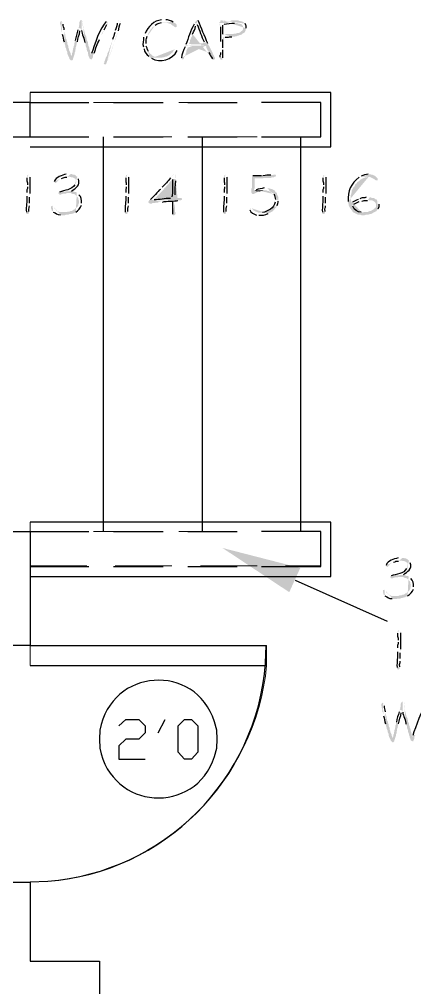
# Model space of a CAD drawing. Header units: inches. Extents: x -167 to 6071, y -6287 to -2731.
# Drawn here: x 668.8 to 708.9, y -5875.2 to -5777.2 of the extents above; entities that cross this region are included whole.
import ezdxf

# ---------------------------------------------------------------- set-up
doc = ezdxf.new("R2010")
doc.units = ezdxf.units.IN
doc.header["$LTSCALE"] = 96
doc.header["$MEASUREMENT"] = 0
doc.linetypes.add('Dash', pattern=[0.225, 0.15, -0.075])
doc.layers.add('Doors', color=5, linetype='Continuous', lineweight=9)
doc.layers.add('Stair', color=190, linetype='Continuous', lineweight=18)
doc.layers.add('PDF_Geometry', color=7, linetype='Continuous', true_color=0x4a4a4a)
doc.layers.add('PDF_Solid Fills', color=7, linetype='Continuous')

msp = doc.modelspace()

# ---------------------------------------------------------------- hatches: boundary and pattern name
at = {"layer": 'PDF_Solid Fills', "transparency": 33554559}
h = msp.add_hatch(color=256, dxfattribs=at)
h.paths.add_polyline_path([(675.157, -5777.215), (675.103, -5777.215), (674.997, -5777.322), (674.943, -5777.429), (674.943, -5777.695), (674.89, -5777.802), (674.89, -5777.909), (674.837, -5778.015), (675.103, -5778.122), (675.103, -5778.175), (675.157, -5778.282)], flags=0)
h.paths.add_polyline_path([(675.477, -5779.509), (675.53, -5779.615), (675.583, -5779.722), (675.583, -5779.882), (675.637, -5779.989), (675.69, -5780.149), (675.69, -5780.255), (675.743, -5780.415), (675.797, -5780.469), (675.797, -5780.629), (675.85, -5780.735), (675.85, -5780.842), (675.903, -5780.949), (675.957, -5781.109), (676.01, -5781.162), (676.117, -5781.215), (676.223, -5781.215), (676.223, -5781.162), (676.277, -5781.055), (676.33, -5780.949), (676.33, -5780.789), (676.117, -5780.789), (676.063, -5780.629), (676.063, -5780.522), (676.01, -5780.415), (676.01, -5780.309), (675.957, -5780.202), (675.957, -5780.042), (675.85, -5779.829), (675.85, -5779.722), (675.797, -5779.615), (675.797, -5779.455), (675.743, -5779.349), (675.69, -5779.242), (675.69, -5779.135), (675.637, -5779.029), (675.637, -5778.922), (675.583, -5778.815), (675.53, -5778.709), (675.477, -5778.495), (675.423, -5778.282), (675.37, -5778.122), (675.317, -5778.015), (675.317, -5777.855), (675.263, -5777.802), (675.263, -5777.482), (675.317, -5777.375), (675.263, -5777.269)], flags=0)
h = msp.add_hatch(color=256, dxfattribs=at)
h.paths.add_polyline_path([(683.477, -5777.162), (683.37, -5777.162), (683.263, -5777.215)], flags=0)
h.paths.add_polyline_path([(681.61, -5778.602), (681.557, -5778.709), (681.503, -5778.815), (681.45, -5778.975)], flags=0)
h.paths.add_polyline_path([(681.45, -5779.935), (681.45, -5780.042), (681.503, -5780.149)], flags=0)
h.paths.add_polyline_path([(681.983, -5780.895), (682.037, -5781.002), (682.143, -5781.055), (683.157, -5781.055), (683.05, -5781.055), (682.89, -5781.002), (682.783, -5781.002), (682.677, -5780.949), (682.57, -5780.949), (682.357, -5780.842), (682.303, -5780.789), (682.197, -5780.682), (682.09, -5780.629), (682.09, -5780.575), (681.983, -5780.469), (681.93, -5780.415)], flags=0)
h.paths.add_polyline_path([(681.717, -5779.882), (681.717, -5779.615)], flags=0)
h.paths.add_polyline_path([(682.623, -5777.749, 0.162278), (681.823, -5778.869)], flags=0)
h.paths.add_polyline_path([(683.263, -5777.482), (684.49, -5777.482), (684.437, -5777.429)], flags=0)
h.paths.add_polyline_path([(683.69, -5777.215), (683.583, -5777.162)], flags=0)
h = msp.add_hatch(color=256, dxfattribs=at)
h.paths.add_polyline_path([(686.837, -5777.215), (686.783, -5777.269), (686.783, -5777.322), (686.73, -5777.375), (686.677, -5777.429), (686.623, -5777.535), (686.89, -5777.589), (686.89, -5777.695)], flags=0)
h.paths.add_polyline_path([(687.583, -5779.455), (687.637, -5779.562), (686.037, -5779.669), (688.01, -5779.722), (687.957, -5779.615)], flags=0)
h.paths.add_polyline_path([(686.997, -5777.269), (686.943, -5777.215)], flags=0)
h = msp.add_hatch(color=256, dxfattribs=at)
h.paths.add_polyline_path([(673.13, -5777.322), (673.023, -5777.375), (672.97, -5777.482), (672.97, -5777.589), (673.023, -5777.749), (673.023, -5777.855), (673.077, -5777.962), (673.077, -5778.229), (673.13, -5778.282), (673.13, -5778.389), (673.183, -5778.495), (673.183, -5778.655)], flags=0)
h.paths.add_polyline_path([(673.397, -5779.455), (673.45, -5779.562), (673.45, -5779.669), (673.503, -5779.829), (673.503, -5779.935), (673.557, -5780.042), (673.61, -5780.149), (673.61, -5780.255), (673.663, -5780.362), (673.717, -5780.469), (673.717, -5780.629), (673.77, -5780.789), (673.823, -5780.895), (673.877, -5781.002), (673.93, -5781.109), (673.93, -5781.162), (673.983, -5781.215), (674.09, -5781.322), (674.197, -5781.322), (674.25, -5781.269), (674.303, -5781.215), (674.303, -5781.109), (674.357, -5780.949), (674.143, -5780.949), (674.143, -5780.895), (674.09, -5780.789), (674.037, -5780.682), (674.037, -5780.575), (673.983, -5780.469), (673.93, -5780.362), (673.877, -5780.255), (673.877, -5780.149), (673.823, -5780.042), (673.823, -5779.882), (673.77, -5779.775), (673.717, -5779.669), (673.717, -5779.509), (673.663, -5779.402), (673.663, -5779.295), (673.61, -5779.189), (673.557, -5779.082), (673.557, -5778.975), (673.503, -5778.869), (673.503, -5778.709), (673.45, -5778.602), (673.45, -5778.495), (673.397, -5778.389), (673.397, -5778.229)], flags=0)
h.paths.add_polyline_path([(673.29, -5777.642), (673.29, -5777.589), (673.237, -5777.429), (673.183, -5777.375)], flags=0)
h = msp.add_hatch(color=256, dxfattribs=at)
h.paths.add_polyline_path([(674.837, -5778.015), (674.783, -5778.122), (674.783, -5778.229)], flags=0)
h.paths.add_polyline_path([(674.517, -5779.295), (674.463, -5779.402), (674.463, -5779.509), (674.41, -5779.615), (674.41, -5779.775), (674.357, -5779.882), (674.357, -5779.989), (674.303, -5780.095), (674.303, -5780.202), (674.25, -5780.362), (674.25, -5780.469), (674.197, -5780.575), (674.197, -5780.682), (674.143, -5780.842), (674.143, -5780.949), (674.357, -5780.949), (674.41, -5780.789), (674.463, -5780.629), (674.463, -5780.522), (674.517, -5780.415), (674.517, -5780.255), (674.57, -5780.149), (674.57, -5779.989), (674.623, -5779.882), (674.623, -5779.775), (674.677, -5779.669), (674.677, -5779.562), (674.73, -5779.455)], flags=0)
h.paths.add_polyline_path([(674.997, -5778.335), (675.05, -5778.229), (675.103, -5778.122)], flags=0)
h = msp.add_hatch(color=256, dxfattribs=at)
h.paths.add_polyline_path([(677.717, -5777.375), (677.663, -5777.375)], flags=0)
h.paths.add_polyline_path([(676.17, -5780.629), (676.117, -5780.789), (676.33, -5780.789), (676.383, -5780.682), (676.437, -5780.575)], flags=0)
h.paths.add_polyline_path([(676.97, -5779.189), (677.023, -5779.082), (677.077, -5778.975), (677.13, -5778.869), (677.183, -5778.762), (677.183, -5778.655), (677.29, -5778.442), (677.397, -5778.335), (677.45, -5778.229)], flags=0)
h.paths.add_polyline_path([(677.717, -5777.695), (677.823, -5777.535), (677.823, -5777.375)], flags=0)
h = msp.add_hatch(color=256, dxfattribs=at)
h.paths.add_polyline_path([(678.943, -5777.269), (678.89, -5777.322), (678.837, -5777.429), (678.783, -5777.535)], flags=0)
h.paths.add_polyline_path([(678.57, -5778.282), (678.57, -5778.389), (678.517, -5778.495)], flags=0)
h.paths.add_polyline_path([(678.303, -5779.189), (678.303, -5779.295), (678.25, -5779.402), (678.197, -5779.509), (678.143, -5779.615), (678.143, -5779.722), (678.09, -5779.829), (678.037, -5779.989), (677.983, -5780.095), (677.983, -5780.202), (677.93, -5780.309), (677.877, -5780.415), (677.823, -5780.522), (677.77, -5780.629), (677.77, -5780.735), (677.717, -5780.895), (677.61, -5781.055), (677.557, -5781.215), (677.503, -5781.375), (677.45, -5781.482), (677.45, -5781.589), (677.397, -5781.589), (677.45, -5781.695), (677.557, -5781.749), (677.61, -5781.695), (677.663, -5781.695), (677.663, -5781.589), (677.717, -5781.535)], flags=0)
h.paths.add_polyline_path([(677.717, -5781.535, 0.021662), (678.463, -5779.562)], flags=0)
h.paths.add_polyline_path([(678.89, -5778.335, 0.041027), (678.463, -5779.562)], flags=0)
h.paths.add_polyline_path([(679.103, -5777.535), (679.103, -5777.429), (679.05, -5777.322)], flags=0)
for points in [[(684.49, -5777.482), (683.477, -5777.482), (683.743, -5777.482), (683.85, -5777.535), (683.957, -5777.535), (684.01, -5777.589), (684.117, -5777.589), (684.223, -5777.642), (684.33, -5777.749), (684.437, -5777.802), (684.49, -5777.855), (684.597, -5777.909), (684.703, -5777.962), (684.81, -5777.909), (684.81, -5777.749), (684.757, -5777.642), (684.703, -5777.589), (684.597, -5777.535)], [(690.73, -5777.269), (690.357, -5777.269), (690.25, -5777.322), (689.877, -5777.322), (689.77, -5777.375), (689.503, -5777.375), (691.477, -5777.375), (691.37, -5777.375), (691.263, -5777.322), (691.157, -5777.322), (691.05, -5777.269), (690.89, -5777.269)], [(692.757, -5794.495), (692.65, -5794.549), (693.237, -5794.602), (693.343, -5794.549), (693.503, -5794.549), (693.61, -5794.495), (693.77, -5794.495)]]:
    msp.add_hatch(color=256, dxfattribs=at).paths.add_polyline_path(points)
h = msp.add_hatch(color=256, dxfattribs=at)
h.paths.add_polyline_path([(686.623, -5777.535), (686.57, -5777.642)], flags=0)
h.paths.add_polyline_path([(685.717, -5779.722), (685.663, -5779.829), (687.743, -5779.829), (687.797, -5779.882), (687.797, -5779.989), (687.85, -5780.095), (687.957, -5780.309), (688.063, -5780.415), (688.063, -5780.522)], flags=0)
h.paths.add_polyline_path([(688.437, -5781.162), (688.49, -5781.215), (688.543, -5781.269), (688.65, -5781.215), (688.703, -5781.109), (688.223, -5780.095), (688.17, -5779.989), (688.117, -5779.882), (688.063, -5779.829), (688.01, -5779.722), (686.037, -5779.669), (686.09, -5779.562), (686.143, -5779.455), (686.143, -5779.349), (686.197, -5779.189), (686.25, -5779.082), (686.303, -5778.975), (686.357, -5778.869), (686.357, -5778.815), (686.41, -5778.762), (686.41, -5778.655)], flags=0)
h.paths.add_polyline_path([(686.73, -5777.855), (686.837, -5777.749), (686.89, -5777.589)], flags=0)
h = msp.add_hatch(color=256, dxfattribs=at)
h.paths.add_polyline_path([(689.397, -5777.269), (689.29, -5777.269), (689.237, -5777.322), (689.237, -5777.429), (689.13, -5777.482), (689.077, -5777.535), (690.943, -5777.535), (691.05, -5777.589), (691.157, -5777.589), (691.263, -5777.642), (691.37, -5777.642), (691.423, -5777.695), (691.477, -5777.802), (691.53, -5777.855), (691.53, -5778.175), (691.477, -5778.282), (691.423, -5778.335), (691.317, -5778.389), (691.21, -5778.495), (691.05, -5778.549), (690.89, -5778.549), (690.837, -5778.602), (690.623, -5778.602), (690.517, -5778.655), (689.823, -5778.655), (689.663, -5778.709), (689.503, -5778.709), (691.37, -5778.709), (691.477, -5778.602), (691.69, -5778.495), (691.743, -5778.389), (691.797, -5778.282), (691.797, -5778.175), (691.85, -5778.069)], flags=0)
h.paths.add_polyline_path([(691.743, -5777.589), (691.637, -5777.535), (691.583, -5777.429), (691.53, -5777.429), (691.477, -5777.375), (689.503, -5777.375), (689.45, -5777.269)], flags=0)
h = msp.add_hatch(color=256, dxfattribs=at)
h.paths.add_polyline_path([(689.077, -5777.535), (689.13, -5777.642), (689.237, -5777.695), (689.237, -5777.909)], flags=0)
h.paths.add_polyline_path([(689.237, -5779.402), (689.237, -5780.522)], flags=0)
h.paths.add_polyline_path([(689.183, -5781.002), (689.183, -5781.109), (689.237, -5781.215), (689.343, -5781.269), (689.45, -5781.215), (689.45, -5781.109), (689.503, -5781.055)], flags=0)
h.paths.add_polyline_path([(689.503, -5780.255), (689.503, -5780.042)], flags=0)
h.paths.add_polyline_path([(689.503, -5779.189), (689.503, -5778.975), (689.717, -5778.975)], flags=0)
h.paths.add_polyline_path([(690.41, -5778.922), (690.677, -5778.922), (690.783, -5778.869), (690.89, -5778.869), (690.997, -5778.815), (691.05, -5778.815), (691.157, -5778.762), (691.263, -5778.762), (691.317, -5778.709), (691.37, -5778.709), (689.503, -5778.709), (689.503, -5778.655)], flags=0)
h.paths.add_polyline_path([(689.503, -5777.749), (689.503, -5777.642), (689.61, -5777.642)], flags=0)
h.paths.add_polyline_path([(690.677, -5777.535), (690.783, -5777.535)], flags=0)
h = msp.add_hatch(color=256, dxfattribs=at)
h.paths.add_polyline_path([(684.703, -5780.149), (684.597, -5780.202), (684.49, -5780.309), (684.437, -5780.415), (684.383, -5780.522), (684.277, -5780.575), (684.277, -5780.629), (684.17, -5780.682), (684.063, -5780.789), (683.957, -5780.842), (683.85, -5780.895), (683.743, -5780.949), (683.637, -5780.949), (683.53, -5781.002), (683.423, -5781.002), (683.263, -5781.055), (682.143, -5781.055), (682.25, -5781.109)], flags=0)
h.paths.add_polyline_path([(684.863, -5780.309), (684.81, -5780.202)], flags=0)
h = msp.add_hatch(color=256, dxfattribs=at)
h.paths.add_polyline_path([(685.663, -5779.829), (685.663, -5779.935)], flags=0)
h.paths.add_polyline_path([(685.29, -5781.055), (685.29, -5781.162), (685.397, -5781.215), (685.45, -5781.215), (685.503, -5781.162), (685.557, -5781.109), (685.557, -5781.002), (685.663, -5780.895), (685.717, -5780.682), (685.717, -5780.629), (685.77, -5780.522), (685.77, -5780.362), (685.823, -5780.255), (685.877, -5780.149), (685.93, -5780.042), (685.93, -5779.989), (687.743, -5779.829)], flags=0)
h = msp.add_hatch(color=256, dxfattribs=at)
h.paths.add_polyline_path([(669.77, -5792.895), (669.663, -5792.949), (669.61, -5793.109), (669.61, -5793.215)], flags=0)
h.paths.add_polyline_path([(669.663, -5793.909), (669.663, -5794.122)], flags=0)
h.paths.add_polyline_path([(669.61, -5794.709), (669.61, -5795.082)], flags=0)
h.paths.add_polyline_path([(669.557, -5796.682), (669.557, -5796.842), (669.663, -5796.895), (669.77, -5796.842), (669.823, -5796.789), (669.823, -5796.629)], flags=0)
h.paths.add_polyline_path([(669.877, -5796.042), (669.877, -5795.775)], flags=0)
h.paths.add_polyline_path([(669.877, -5795.189), (669.877, -5794.922), (669.93, -5794.815)], flags=0)
h.paths.add_polyline_path([(669.93, -5793.162), (669.93, -5793.055), (669.877, -5792.949)], flags=0)
h = msp.add_hatch(color=256, dxfattribs=at)
h.paths.add_polyline_path([(673.877, -5792.842), (673.61, -5792.842)], flags=0)
h.paths.add_polyline_path([(672.383, -5793.589), (672.437, -5793.695), (672.49, -5793.749), (672.543, -5793.749), (672.65, -5793.642), (672.703, -5793.589), (672.757, -5793.482), (672.863, -5793.429), (672.917, -5793.375), (673.13, -5793.269)], flags=0)
h.paths.add_polyline_path([(673.663, -5793.162), (673.823, -5793.109), (674.73, -5793.109), (674.623, -5793.055), (674.517, -5792.949), (674.41, -5792.895), (674.303, -5792.895), (674.197, -5792.842), (674.037, -5792.842)], flags=0)
h = msp.add_hatch(color=256, dxfattribs=at)
h.paths.add_polyline_path([(679.797, -5792.895), (679.69, -5792.949), (679.637, -5793.109), (679.637, -5793.215)], flags=0)
h.paths.add_polyline_path([(679.69, -5793.909), (679.69, -5794.122)], flags=0)
h.paths.add_polyline_path([(679.637, -5794.709), (679.637, -5795.082)], flags=0)
h.paths.add_polyline_path([(679.583, -5796.682), (679.583, -5796.842), (679.69, -5796.895), (679.797, -5796.842), (679.85, -5796.789), (679.85, -5796.629)], flags=0)
h.paths.add_polyline_path([(679.903, -5796.042), (679.903, -5795.775)], flags=0)
h.paths.add_polyline_path([(679.903, -5795.189), (679.903, -5794.922), (679.957, -5794.815)], flags=0)
h.paths.add_polyline_path([(679.957, -5793.162), (679.957, -5793.055), (679.903, -5792.949)], flags=0)
h = msp.add_hatch(color=256, dxfattribs=at)
h.paths.add_polyline_path([(684.543, -5792.842), (684.437, -5792.895), (684.383, -5793.002), (684.33, -5793.002), (684.277, -5793.109), (684.17, -5793.215)], flags=0)
h.paths.add_polyline_path([(683.317, -5794.175), (683.263, -5794.282), (683.157, -5794.389)], flags=0)
h.paths.add_polyline_path([(682.143, -5795.402), (682.09, -5795.455), (681.983, -5795.509), (681.983, -5795.562), (681.93, -5795.669), (681.983, -5795.775), (682.143, -5795.829), (682.303, -5795.829), (682.357, -5795.775), (682.57, -5795.775), (682.677, -5795.722), (682.89, -5795.722), (682.997, -5795.669), (683.37, -5795.669)], flags=0)
h.paths.add_polyline_path([(684.917, -5795.509), (685.183, -5795.509), (682.41, -5795.509), (682.41, -5795.455), (682.517, -5795.402), (682.57, -5795.295), (682.677, -5795.242), (682.783, -5795.135), (682.837, -5795.029), (682.943, -5794.975), (682.997, -5794.869), (683.103, -5794.815), (683.157, -5794.709), (683.263, -5794.602), (683.317, -5794.549), (683.53, -5794.335), (683.583, -5794.229), (683.69, -5794.175), (683.743, -5794.069), (683.85, -5793.962), (683.903, -5793.909), (684.01, -5793.802), (684.063, -5793.695), (684.17, -5793.589), (684.223, -5793.535), (684.33, -5793.429), (684.383, -5793.322), (684.703, -5793.322), (684.703, -5792.895), (684.65, -5792.895)], flags=0)
h = msp.add_hatch(color=256, dxfattribs=at)
h.paths.add_polyline_path([(689.77, -5792.895), (689.663, -5792.949), (689.61, -5793.109), (689.61, -5793.215)], flags=0)
h.paths.add_polyline_path([(689.663, -5793.909), (689.663, -5794.122)], flags=0)
h.paths.add_polyline_path([(689.61, -5794.709), (689.61, -5795.082)], flags=0)
h.paths.add_polyline_path([(689.557, -5796.682), (689.557, -5796.842), (689.663, -5796.895), (689.77, -5796.842), (689.823, -5796.789), (689.823, -5796.629)], flags=0)
h.paths.add_polyline_path([(689.877, -5796.042), (689.877, -5795.775)], flags=0)
h.paths.add_polyline_path([(689.877, -5795.189), (689.877, -5794.922), (689.93, -5794.815)], flags=0)
h.paths.add_polyline_path([(689.93, -5793.162), (689.93, -5793.055), (689.877, -5792.949)], flags=0)
h = msp.add_hatch(color=256, dxfattribs=at)
h.paths.add_polyline_path([(694.73, -5792.895), (694.57, -5792.895), (694.357, -5792.949)], flags=0)
h.paths.add_polyline_path([(693.557, -5793.002), (693.397, -5793.002)], flags=0)
h.paths.add_polyline_path([(692.543, -5793.002), (692.49, -5793.055), (692.437, -5793.162), (692.437, -5794.229), (692.383, -5794.335), (692.383, -5794.709), (692.437, -5794.815), (692.543, -5794.869), (692.597, -5794.869), (693.13, -5794.602), (693.237, -5794.602), (692.65, -5794.549), (692.65, -5794.389), (692.703, -5794.282), (692.703, -5793.269), (693.503, -5793.269), (693.717, -5793.215), (694.357, -5793.215), (694.463, -5793.162), (694.677, -5793.162), (694.73, -5793.109), (694.783, -5793.109), (694.837, -5793.055), (694.89, -5793.055), (694.89, -5793.002), (694.837, -5792.949), (694.837, -5792.895)], flags=0)
h = msp.add_hatch(color=256, dxfattribs=at)
h.paths.add_polyline_path([(699.797, -5792.895), (699.69, -5792.949), (699.637, -5793.109), (699.637, -5793.215)], flags=0)
h.paths.add_polyline_path([(699.69, -5793.909), (699.69, -5794.122)], flags=0)
h.paths.add_polyline_path([(699.637, -5794.709), (699.637, -5795.082)], flags=0)
h.paths.add_polyline_path([(699.583, -5796.682), (699.583, -5796.842), (699.69, -5796.895), (699.797, -5796.842), (699.85, -5796.789), (699.85, -5796.629)], flags=0)
h.paths.add_polyline_path([(699.903, -5796.042), (699.903, -5795.775)], flags=0)
h.paths.add_polyline_path([(699.903, -5795.189), (699.903, -5794.922), (699.957, -5794.815)], flags=0)
h.paths.add_polyline_path([(699.957, -5793.162), (699.957, -5793.055), (699.903, -5792.949)], flags=0)
h = msp.add_hatch(color=256, dxfattribs=at)
h.paths.add_polyline_path([(704.277, -5792.842), (704.223, -5792.842)], flags=0)
h.paths.add_polyline_path([(703.53, -5793.055), (703.423, -5793.109), (704.383, -5793.109), (704.81, -5793.322), (704.917, -5793.429), (704.97, -5793.429), (705.023, -5793.482), (705.183, -5793.482), (705.183, -5793.269), (705.13, -5793.215), (704.917, -5793.002), (704.863, -5793.002), (704.65, -5792.895), (704.543, -5792.895), (704.437, -5792.842)], flags=0)
h = msp.add_hatch(color=256, dxfattribs=at)
h.paths.add_polyline_path([(674.73, -5793.109), (673.93, -5793.109), (673.983, -5793.109), (674.143, -5793.162), (674.25, -5793.162), (674.357, -5793.215), (674.41, -5793.269), (674.463, -5793.269), (674.57, -5793.375), (674.57, -5793.482), (674.623, -5793.589), (674.623, -5793.642), (674.57, -5793.749), (674.57, -5793.855), (674.463, -5793.909)], flags=0)
h.paths.add_polyline_path([(672.917, -5794.655), (672.81, -5794.709), (672.81, -5794.762), (672.863, -5794.869), (672.97, -5794.922), (673.023, -5794.922), (673.13, -5794.869), (673.29, -5794.815), (673.557, -5794.815), (673.663, -5794.762), (673.877, -5794.762), (674.677, -5794.709), (674.57, -5794.655), (674.463, -5794.655), (674.25, -5794.549), (674.09, -5794.549), (674.143, -5794.549)], flags=0)
h.paths.add_polyline_path([(674.837, -5793.322), (674.783, -5793.215)], flags=0)
h = msp.add_hatch(color=256, dxfattribs=at)
h.paths.add_polyline_path([(684.703, -5793.322), (684.383, -5793.322), (684.383, -5793.375)], flags=0)
h.paths.add_polyline_path([(684.33, -5795.135), (684.33, -5795.295), (684.17, -5795.295)], flags=0)
h.paths.add_polyline_path([(682.517, -5795.455), (682.41, -5795.509), (685.183, -5795.509), (685.29, -5795.455), (685.343, -5795.402), (685.343, -5795.349), (685.29, -5795.242), (684.65, -5795.242), (684.65, -5794.922)], flags=0)
h.paths.add_polyline_path([(684.703, -5793.535), (684.703, -5793.429)], flags=0)
h = msp.add_hatch(color=256, dxfattribs=at)
h.paths.add_polyline_path([(703.423, -5793.109), (703.317, -5793.162)], flags=0)
h.paths.add_polyline_path([(702.197, -5795.615), (702.197, -5795.722), (702.517, -5795.722), (702.517, -5795.562), (702.463, -5795.455), (702.463, -5794.975), (702.517, -5794.869), (702.517, -5794.762), (702.57, -5794.655), (702.57, -5794.495), (702.623, -5794.389), (702.73, -5794.175), (702.837, -5794.069), (702.89, -5793.962), (702.943, -5793.855), (703.05, -5793.802), (703.103, -5793.695), (703.21, -5793.589), (703.317, -5793.535), (703.423, -5793.429), (703.477, -5793.375), (703.69, -5793.269), (703.85, -5793.215), (703.957, -5793.162), (704.063, -5793.162), (704.17, -5793.109), (704.277, -5793.109)], flags=0)
h = msp.add_hatch(color=256, dxfattribs=at)
h.paths.add_polyline_path([(674.677, -5794.709), (673.877, -5794.762), (674.09, -5794.762), (674.303, -5794.869), (674.41, -5794.869), (674.517, -5794.922), (674.623, -5795.029), (674.677, -5795.082), (674.783, -5795.189), (674.837, -5795.295), (674.837, -5795.402), (674.89, -5795.509), (674.89, -5795.775), (674.837, -5795.882), (674.837, -5795.989), (674.783, -5796.095), (674.73, -5796.149), (674.623, -5796.255), (674.517, -5796.309), (674.463, -5796.415), (674.41, -5796.415), (674.303, -5796.469), (674.25, -5796.522), (674.143, -5796.575), (674.037, -5796.575), (673.93, -5796.629), (673.77, -5796.629), (673.663, -5796.682), (673.29, -5796.682), (674.463, -5796.735), (674.57, -5796.682)], flags=0)
h.paths.add_polyline_path([(675.157, -5795.989), (675.157, -5795.775)], flags=0)
h.paths.add_polyline_path([(674.89, -5794.922), (674.837, -5794.869), (674.783, -5794.815)], flags=0)
h = msp.add_hatch(color=256, dxfattribs=at)
h.paths.add_polyline_path([(693.823, -5794.229), (693.663, -5794.229)], flags=0)
h.paths.add_polyline_path([(692.863, -5794.442), (692.757, -5794.495), (693.93, -5794.495), (694.037, -5794.549), (694.143, -5794.549), (694.463, -5794.709), (694.517, -5794.762), (694.57, -5794.762), (694.677, -5794.869)], flags=0)
h.paths.add_polyline_path([(694.837, -5795.402), (694.837, -5795.455), (694.783, -5795.562), (694.783, -5795.669)], flags=0)
h.paths.add_polyline_path([(693.503, -5796.735), (693.29, -5796.735), (694.303, -5796.735), (694.517, -5796.629), (694.623, -5796.522), (694.73, -5796.415), (694.783, -5796.309), (694.89, -5796.202), (694.943, -5796.149), (694.997, -5796.042)], flags=0)
h.paths.add_polyline_path([(695.103, -5795.562), (695.103, -5795.135), (695.05, -5795.029), (694.997, -5794.922), (694.997, -5794.815), (694.943, -5794.709), (694.837, -5794.655), (694.783, -5794.549), (694.73, -5794.495), (694.623, -5794.442), (694.517, -5794.389), (694.463, -5794.335), (694.357, -5794.335), (694.197, -5794.282), (694.09, -5794.282), (693.983, -5794.229)], flags=0)
h = msp.add_hatch(color=256, dxfattribs=at)
h.paths.add_polyline_path([(684.65, -5795.562), (684.383, -5795.562), (684.383, -5795.615)], flags=0)
h.paths.add_polyline_path([(684.383, -5796.895), (684.437, -5797.002), (684.543, -5797.002), (684.65, -5796.949), (684.703, -5796.789), (684.65, -5796.682), (684.65, -5795.669)], flags=0)
h = msp.add_hatch(color=256, dxfattribs=at)
h.paths.add_polyline_path([(704.223, -5795.189), (704.01, -5795.189)], flags=0)
h.paths.add_polyline_path([(703.37, -5795.349), (703.317, -5795.349), (703.21, -5795.402)], flags=0)
h.paths.add_polyline_path([(702.623, -5795.669), (702.517, -5795.722), (702.197, -5795.722), (702.25, -5795.882), (702.25, -5795.989), (702.303, -5796.095), (702.357, -5796.202), (702.41, -5796.309), (702.463, -5796.362), (702.517, -5796.469), (702.57, -5796.522), (702.623, -5796.575), (702.677, -5796.682), (702.783, -5796.735), (703.69, -5796.735), (703.53, -5796.682)], flags=0)
h.paths.add_polyline_path([(702.677, -5796.095), (702.623, -5795.989), (702.677, -5795.935), (702.783, -5795.882)], flags=0)
h.paths.add_polyline_path([(703.317, -5795.615), (703.423, -5795.615), (703.583, -5795.562)], flags=0)
h.paths.add_polyline_path([(704.17, -5795.509), (704.277, -5795.455), (705.13, -5795.455), (704.917, -5795.349), (704.863, -5795.295), (704.757, -5795.242), (704.597, -5795.242), (704.49, -5795.189), (704.383, -5795.189)], flags=0)
h = msp.add_hatch(color=256, dxfattribs=at)
h.paths.add_polyline_path([(705.13, -5795.455), (704.277, -5795.455), (704.383, -5795.509), (704.65, -5795.509), (704.757, -5795.562), (704.81, -5795.615), (704.917, -5795.669), (704.97, -5795.775), (705.023, -5795.882), (705.023, -5796.149), (704.97, -5796.255), (704.863, -5796.309), (704.757, -5796.415), (704.65, -5796.469), (704.597, -5796.522), (704.49, -5796.575), (704.383, -5796.575), (704.17, -5796.682), (703.797, -5796.682), (703.69, -5796.735), (702.783, -5796.735), (703.21, -5796.949), (703.423, -5796.949), (703.53, -5797.002), (703.85, -5797.002), (704.01, -5796.949), (704.223, -5796.949), (704.383, -5796.895), (704.49, -5796.895), (704.703, -5796.789), (704.757, -5796.735), (705.077, -5796.575), (705.13, -5796.469), (705.237, -5796.362)], flags=0)
h.paths.add_polyline_path([(705.343, -5795.882), (705.29, -5795.775), (705.29, -5795.669), (705.237, -5795.562)], flags=0)
h = msp.add_hatch(color=256, dxfattribs=at)
h.paths.add_polyline_path([(672.223, -5796.042), (672.117, -5796.095), (672.063, -5796.095), (672.063, -5796.309), (672.117, -5796.415), (672.117, -5796.522), (672.223, -5796.575), (672.277, -5796.682)], flags=0)
h.paths.add_polyline_path([(673.023, -5796.949), (673.13, -5797.002), (673.45, -5797.002), (673.557, -5796.949), (673.823, -5796.949), (673.93, -5796.895), (674.037, -5796.895), (674.197, -5796.842), (674.303, -5796.842), (674.357, -5796.789), (674.463, -5796.735), (673.29, -5796.682), (672.917, -5796.682), (672.703, -5796.575), (672.597, -5796.522), (672.543, -5796.415), (672.437, -5796.362), (672.383, -5796.255), (672.383, -5796.202), (672.277, -5796.095)], flags=0)
h = msp.add_hatch(color=256, dxfattribs=at)
h.paths.add_polyline_path([(692.33, -5796.309), (692.277, -5796.309), (692.223, -5796.415), (692.223, -5796.469)], flags=0)
h.paths.add_polyline_path([(692.917, -5797.002), (693.13, -5797.002)], flags=0)
h.paths.add_polyline_path([(694.09, -5796.842), (694.303, -5796.735), (693.077, -5796.735), (692.863, -5796.629), (692.81, -5796.629), (692.703, -5796.575), (692.597, -5796.522), (692.543, -5796.415), (692.49, -5796.415), (692.437, -5796.309)], flags=0)
h = msp.add_hatch(color=256, dxfattribs=at)
h.paths.add_polyline_path([(707.53, -5831.722), (707.263, -5831.722)], flags=0)
h.paths.add_polyline_path([(706.037, -5832.469), (706.09, -5832.575), (706.143, -5832.629), (706.197, -5832.629), (706.303, -5832.522), (706.357, -5832.469), (706.41, -5832.362), (706.517, -5832.309), (706.57, -5832.255), (706.783, -5832.149)], flags=0)
h.paths.add_polyline_path([(707.317, -5832.042), (707.477, -5831.989), (708.383, -5831.989), (708.277, -5831.935), (708.223, -5831.882), (708.17, -5831.829), (708.063, -5831.775), (707.957, -5831.775), (707.85, -5831.722), (707.69, -5831.722)], flags=0)
h = msp.add_hatch(color=256, dxfattribs=at)
h.paths.add_polyline_path([(708.383, -5831.989), (707.583, -5831.989), (707.637, -5831.989), (707.797, -5832.042), (707.903, -5832.042), (708.01, -5832.095), (708.063, -5832.149), (708.117, -5832.149), (708.223, -5832.255), (708.223, -5832.362), (708.277, -5832.469), (708.277, -5832.522), (708.223, -5832.629), (708.223, -5832.735), (708.117, -5832.789)], flags=0)
h.paths.add_polyline_path([(706.57, -5833.535), (706.463, -5833.589), (706.463, -5833.642), (706.517, -5833.749), (706.623, -5833.802), (706.677, -5833.802), (706.783, -5833.749), (706.943, -5833.695), (707.21, -5833.695), (707.317, -5833.642), (707.53, -5833.642), (708.33, -5833.589), (708.223, -5833.535), (708.117, -5833.535), (707.903, -5833.429), (707.743, -5833.429), (707.797, -5833.429)], flags=0)
h.paths.add_polyline_path([(708.49, -5832.202), (708.437, -5832.095)], flags=0)
h = msp.add_hatch(color=256, dxfattribs=at)
h.paths.add_polyline_path([(708.33, -5833.589), (707.53, -5833.642), (707.743, -5833.642), (707.85, -5833.695), (707.957, -5833.749), (708.063, -5833.749), (708.17, -5833.802), (708.277, -5833.909), (708.33, -5833.962), (708.437, -5834.069), (708.49, -5834.175), (708.49, -5834.282), (708.543, -5834.389), (708.543, -5834.655), (708.49, -5834.762), (708.49, -5834.869), (708.437, -5834.975), (708.383, -5835.029), (708.277, -5835.135), (708.17, -5835.189), (708.117, -5835.295), (708.063, -5835.295), (707.957, -5835.349), (707.903, -5835.402), (707.797, -5835.455), (707.69, -5835.455), (707.583, -5835.509), (707.423, -5835.509), (707.317, -5835.562), (706.943, -5835.562), (708.117, -5835.615), (708.223, -5835.562)], flags=0)
h.paths.add_polyline_path([(708.81, -5834.869), (708.81, -5834.655)], flags=0)
h.paths.add_polyline_path([(708.543, -5833.802), (708.49, -5833.749), (708.437, -5833.695)], flags=0)
h = msp.add_hatch(color=256, dxfattribs=at)
h.paths.add_polyline_path([(705.877, -5834.922), (705.77, -5834.975), (705.717, -5834.975), (705.717, -5835.189), (705.77, -5835.295), (705.77, -5835.402), (705.877, -5835.455), (705.93, -5835.562)], flags=0)
h.paths.add_polyline_path([(706.677, -5835.829), (706.783, -5835.882), (707.103, -5835.882), (707.21, -5835.829), (707.477, -5835.829), (707.583, -5835.775), (707.69, -5835.775), (707.85, -5835.722), (707.957, -5835.722), (708.01, -5835.669), (708.117, -5835.615), (706.943, -5835.562), (706.57, -5835.562), (706.25, -5835.402), (706.197, -5835.295), (706.09, -5835.242), (706.037, -5835.135), (706.037, -5835.082), (705.93, -5834.975)], flags=0)
h = msp.add_hatch(color=256, dxfattribs=at)
h.paths.add_polyline_path([(707.37, -5839.029), (707.263, -5839.082), (707.21, -5839.242), (707.21, -5839.349)], flags=0)
h.paths.add_polyline_path([(707.263, -5840.042), (707.263, -5840.255)], flags=0)
h.paths.add_polyline_path([(707.21, -5840.842), (707.21, -5841.215)], flags=0)
h.paths.add_polyline_path([(707.157, -5842.815), (707.157, -5842.975), (707.263, -5843.029), (707.37, -5842.975), (707.423, -5842.922), (707.423, -5842.762)], flags=0)
h.paths.add_polyline_path([(707.477, -5842.175), (707.477, -5841.909)], flags=0)
h.paths.add_polyline_path([(707.477, -5841.322), (707.477, -5841.055), (707.53, -5840.949)], flags=0)
h.paths.add_polyline_path([(707.53, -5839.295), (707.53, -5839.189), (707.477, -5839.082)], flags=0)
h = msp.add_hatch(color=256, dxfattribs=at)
h.paths.add_polyline_path([(705.717, -5846.389), (705.61, -5846.442), (705.557, -5846.549), (705.557, -5846.655), (705.61, -5846.815), (705.61, -5846.922), (705.663, -5847.029), (705.663, -5847.295), (705.717, -5847.349), (705.717, -5847.455), (705.77, -5847.562), (705.77, -5847.722)], flags=0)
h.paths.add_polyline_path([(705.983, -5848.522), (706.037, -5848.629), (706.037, -5848.735), (706.09, -5848.895), (706.09, -5849.002), (706.143, -5849.109), (706.197, -5849.215), (706.197, -5849.322), (706.25, -5849.429), (706.303, -5849.535), (706.303, -5849.695), (706.357, -5849.855), (706.41, -5849.962), (706.463, -5850.069), (706.517, -5850.175), (706.517, -5850.229), (706.57, -5850.282), (706.677, -5850.389), (706.783, -5850.389), (706.837, -5850.335), (706.89, -5850.282), (706.89, -5850.175), (706.943, -5850.015), (706.73, -5850.015), (706.73, -5849.962), (706.677, -5849.855), (706.623, -5849.749), (706.623, -5849.642), (706.517, -5849.429), (706.463, -5849.322), (706.463, -5849.215), (706.41, -5849.109), (706.41, -5848.949), (706.357, -5848.842), (706.303, -5848.735), (706.303, -5848.575), (706.25, -5848.469), (706.25, -5848.362), (706.197, -5848.255), (706.143, -5848.149), (706.143, -5848.042), (706.09, -5847.935), (706.09, -5847.775), (706.037, -5847.669), (706.037, -5847.562), (705.983, -5847.455), (705.983, -5847.295)], flags=0)
h.paths.add_polyline_path([(705.877, -5846.709), (705.877, -5846.655), (705.823, -5846.495), (705.77, -5846.442)], flags=0)
h = msp.add_hatch(color=256, dxfattribs=at)
h.paths.add_polyline_path([(707.743, -5846.282), (707.69, -5846.282), (707.583, -5846.389), (707.53, -5846.495), (707.53, -5846.762), (707.477, -5846.869), (707.477, -5846.975), (707.423, -5847.082), (707.69, -5847.189), (707.69, -5847.242), (707.743, -5847.349)], flags=0)
h.paths.add_polyline_path([(708.063, -5848.575), (708.17, -5848.789), (708.17, -5848.949), (708.223, -5849.055), (708.277, -5849.215), (708.277, -5849.322), (708.33, -5849.482), (708.383, -5849.535), (708.383, -5849.695), (708.437, -5849.802), (708.437, -5849.909), (708.49, -5850.015), (708.543, -5850.175), (708.597, -5850.229), (708.703, -5850.282), (708.81, -5850.282), (708.81, -5850.229), (708.863, -5850.122), (708.917, -5850.015), (708.917, -5849.855), (708.703, -5849.855), (708.65, -5849.695), (708.65, -5849.589), (708.597, -5849.482), (708.597, -5849.375), (708.543, -5849.269), (708.543, -5849.109), (708.49, -5849.002), (708.437, -5848.895), (708.437, -5848.789), (708.383, -5848.682), (708.383, -5848.522), (708.33, -5848.415), (708.277, -5848.309), (708.277, -5848.202), (708.223, -5848.095), (708.223, -5847.989), (708.17, -5847.882), (708.117, -5847.775), (708.063, -5847.562), (708.01, -5847.349), (707.957, -5847.189), (707.903, -5847.082), (707.903, -5846.922), (707.85, -5846.869), (707.85, -5846.549), (707.903, -5846.442), (707.85, -5846.335)], flags=0)
h = msp.add_hatch(color=256, dxfattribs=at)
h.paths.add_polyline_path([(710.303, -5846.442), (710.25, -5846.442)], flags=0)
h.paths.add_polyline_path([(708.757, -5849.695), (708.703, -5849.855), (708.917, -5849.855), (708.97, -5849.749), (709.023, -5849.642)], flags=0)
h.paths.add_polyline_path([(709.557, -5848.255), (709.61, -5848.149), (709.663, -5848.042), (709.717, -5847.935), (709.77, -5847.829), (709.77, -5847.722), (709.823, -5847.615), (709.877, -5847.509), (709.983, -5847.402), (710.037, -5847.295)], flags=0)
h.paths.add_polyline_path([(710.303, -5846.762), (710.41, -5846.602), (710.41, -5846.442)], flags=0)
h = msp.add_hatch(color=256, dxfattribs=at)
h.paths.add_polyline_path([(707.423, -5847.082), (707.37, -5847.189), (707.37, -5847.295)], flags=0)
h.paths.add_polyline_path([(707.103, -5848.362), (707.05, -5848.469), (707.05, -5848.575), (706.997, -5848.682), (706.997, -5848.842), (706.943, -5848.949), (706.943, -5849.055), (706.89, -5849.162), (706.89, -5849.269), (706.837, -5849.429), (706.837, -5849.535), (706.783, -5849.642), (706.783, -5849.749), (706.73, -5849.909), (706.73, -5850.015), (706.943, -5850.015), (706.997, -5849.855), (707.05, -5849.695), (707.05, -5849.589), (707.103, -5849.482), (707.103, -5849.322), (707.157, -5849.215), (707.157, -5849.055), (707.21, -5848.949), (707.21, -5848.842), (707.263, -5848.735), (707.263, -5848.629), (707.317, -5848.522)], flags=0)
h.paths.add_polyline_path([(707.583, -5847.402), (707.637, -5847.295), (707.69, -5847.189)], flags=0)

# ---------------------------------------------------------------- linework, layer by layer
at = {"layer": 'Doors', "transparency": 33554687}
msp.add_lwpolyline([(693.93, -5842.602), (669.93, -5842.602), (669.93, -5840.575)], dxfattribs=at)
for points in [[(693.93, -5840.575), (669.93, -5840.575)], [(693.93, -5840.575), (693.93, -5842.602)]]:
    msp.add_lwpolyline(points, close=True, dxfattribs=at)
msp.add_lwpolyline([(671.743, -5864.469, 0.362638), (693.93, -5842.602, -0.362638)], format="xyb", close=True, dxfattribs=at)
at = {"layer": 'PDF_Geometry'}
for points in [[(669.93, -5790.069), (700.437, -5790.069), (700.437, -5784.575), (669.93, -5784.575)], [(669.93, -5785.589), (675.903, -5785.589)], [(678.41, -5785.589), (683.423, -5785.589)], [(685.93, -5785.589), (690.943, -5785.589)], [(693.397, -5789.055), (699.423, -5789.055), (699.423, -5785.589), (693.397, -5785.589)], [(669.93, -5789.055), (675.903, -5789.055)], [(677.397, -5829.055), (677.397, -5789.055)], [(678.41, -5789.055), (683.423, -5789.055)], [(685.93, -5789.055), (690.943, -5789.055)], [(687.423, -5829.055), (687.423, -5789.055)], [(697.397, -5829.055), (697.397, -5789.055)], [(669.93, -5833.589), (700.437, -5833.589), (700.437, -5828.095), (669.93, -5828.095)], [(669.93, -5829.055), (675.903, -5829.055)], [(678.41, -5829.055), (683.423, -5829.055)], [(685.93, -5829.055), (690.943, -5829.055)], [(693.397, -5832.575), (699.423, -5832.575), (699.423, -5829.055), (693.397, -5829.055)], [(669.93, -5832.575), (675.903, -5832.575)], [(678.41, -5832.575), (683.423, -5832.575)], [(685.93, -5832.575), (690.943, -5832.575)], [(678.943, -5848.735), (679.637, -5848.095), (680.97, -5848.095), (681.61, -5848.735), (681.61, -5849.429), (680.97, -5850.069), (679.637, -5850.069), (678.943, -5850.762), (678.943, -5852.095), (681.61, -5852.095)], [(682.943, -5849.429), (683.637, -5848.095)], [(688.65, -5851.829), (688.863, -5850.975), (688.917, -5850.069), (688.863, -5849.162), (688.65, -5848.309)], [(677.023, -5849.162), (676.97, -5850.069), (677.023, -5850.975)]]:
    msp.add_lwpolyline(points, dxfattribs=at)
at = {"layer": 'PDF_Geometry', "color": 7}
msp.add_lwpolyline([(640.917, -5789.055), (669.93, -5789.055), (669.93, -5785.589), (640.917, -5785.589)], close=True, dxfattribs=at)
for points in [[(562.943, -5829.055), (669.93, -5829.055), (669.93, -5840.575), (666.41, -5840.575)], [(696.81, -5833.962), (706.143, -5838.122)], [(669.93, -5840.575), (693.93, -5840.575)], [(669.93, -5842.602), (693.93, -5842.602)], [(666.41, -5864.575), (669.93, -5864.575), (669.93, -5872.575), (676.97, -5872.575), (676.97, -5876.095), (589.13, -5876.095)]]:
    msp.add_lwpolyline(points, dxfattribs=at)
at = {"layer": 'PDF_Geometry'}
msp.add_lwpolyline([(669.93, -5864.522), (671.743, -5864.469, 0.369037), (693.823, -5842.389), (693.877, -5840.575)], format="xyb", dxfattribs=at)
msp.add_lwpolyline([(685.61, -5852.095), (684.97, -5851.402), (684.97, -5848.735), (685.61, -5848.095), (686.303, -5848.095), (686.943, -5848.735), (686.943, -5851.402), (686.303, -5852.095)], close=True, dxfattribs=at)
for points in [[(683.263, -5777.215), (682.511, -5777.266), (681.853, -5777.909), (681.61, -5778.602)], [(684.437, -5777.429), (684.224, -5777.312), (683.93, -5777.179), (683.69, -5777.215)], [(673.397, -5778.229), (673.39, -5778.023), (673.286, -5777.843), (673.29, -5777.642)], [(674.783, -5778.229), (674.689, -5778.597), (674.563, -5778.909), (674.517, -5779.295)], [(677.663, -5777.375), (677.046, -5777.951), (676.45, -5779.812), (676.17, -5780.629)], [(677.45, -5778.229), (677.539, -5778.051), (677.628, -5777.873), (677.717, -5777.695)], [(678.783, -5777.535), (678.803, -5777.702), (678.627, -5778.111), (678.57, -5778.282)], [(678.89, -5778.335), (678.948, -5778.195), (678.999, -5777.646), (679.103, -5777.535)], [(682.623, -5777.749), (683.022, -5777.505), (682.83, -5777.596), (683.263, -5777.482)], [(686.57, -5777.642), (686.198, -5778.354), (686.014, -5779.014), (685.717, -5779.722)], [(686.41, -5778.655), (686.591, -5778.276), (686.641, -5778.275), (686.73, -5777.855)], [(686.89, -5777.695), (687.108, -5778.27), (687.326, -5778.895), (687.583, -5779.455)], [(687.957, -5779.615), (687.649, -5778.829), (687.28, -5778.067), (686.997, -5777.269)], [(689.237, -5777.909), (689.237, -5778.407), (689.237, -5778.904), (689.237, -5779.402)], [(689.503, -5778.655), (689.503, -5778.353), (689.503, -5778.051), (689.503, -5777.749)], [(689.61, -5777.642), (689.958, -5777.595), (690.317, -5777.567), (690.677, -5777.535)], [(691.85, -5778.069), (691.841, -5777.77), (691.901, -5777.882), (691.743, -5777.589)], [(673.183, -5778.655), (673.297, -5778.911), (673.298, -5779.197), (673.397, -5779.455)], [(674.73, -5779.455), (674.771, -5779.076), (674.947, -5778.714), (674.997, -5778.335)], [(675.157, -5778.282), (675.166, -5778.615), (675.495, -5779.182), (675.477, -5779.509)], [(676.437, -5780.575), (676.595, -5780.111), (676.76, -5779.647), (676.97, -5779.189)], [(678.517, -5778.495), (678.457, -5778.806), (678.376, -5778.903), (678.303, -5779.189)], [(681.45, -5778.975), (681.45, -5779.287), (681.305, -5779.631), (681.45, -5779.935)], [(681.717, -5779.615), (681.734, -5779.154), (681.654, -5779.289), (681.823, -5778.869)], [(689.503, -5780.042), (689.503, -5779.758), (689.503, -5779.473), (689.503, -5779.189)], [(689.717, -5778.975), (690.17, -5779.005), (689.944, -5778.893), (690.41, -5778.922)], [(681.503, -5780.149), (681.53, -5780.449), (681.744, -5780.748), (681.983, -5780.895)], [(681.93, -5780.415), (681.694, -5779.998), (681.952, -5780.3), (681.717, -5779.882)], [(685.663, -5779.935), (685.49, -5780.271), (685.339, -5780.701), (685.29, -5781.055)], [(682.25, -5781.109), (683.134, -5781.612), (684.373, -5781.26), (684.863, -5780.309)], [(688.063, -5780.522), (688.18, -5780.749), (688.322, -5780.935), (688.437, -5781.162)], [(689.237, -5780.522), (689.26, -5780.961), (689.163, -5780.633), (689.183, -5781.002)], [(689.503, -5781.055), (689.503, -5780.789), (689.503, -5780.522), (689.503, -5780.255)], [(673.61, -5792.842), (673.175, -5792.984), (672.565, -5793.079), (672.383, -5793.589)], [(694.357, -5792.949), (693.916, -5792.935), (693.946, -5792.951), (693.557, -5793.002)], [(704.223, -5792.842), (703.988, -5792.871), (703.743, -5792.927), (703.53, -5793.055)], [(669.61, -5793.215), (669.571, -5793.777), (669.688, -5793.512), (669.663, -5793.909)], [(669.93, -5794.815), (669.93, -5794.264), (669.93, -5793.713), (669.93, -5793.162)], [(674.463, -5793.909), (674.187, -5794.472), (673.414, -5794.458), (672.917, -5794.655)], [(673.13, -5793.269), (673.439, -5793.201), (673.354, -5793.143), (673.663, -5793.162)], [(674.143, -5794.549), (674.567, -5794.222), (675.081, -5793.989), (674.837, -5793.322)], [(679.637, -5793.215), (679.598, -5793.778), (679.715, -5793.511), (679.69, -5793.909)], [(679.957, -5794.815), (679.957, -5794.264), (679.957, -5793.713), (679.957, -5793.162)], [(684.17, -5793.215), (683.923, -5793.565), (683.631, -5793.866), (683.317, -5794.175)], [(684.383, -5793.375), (684.354, -5793.827), (684.444, -5794.751), (684.33, -5795.135)], [(684.65, -5794.922), (684.641, -5794.367), (684.646, -5794.076), (684.703, -5793.535)], [(689.61, -5793.215), (689.571, -5793.777), (689.688, -5793.512), (689.663, -5793.909)], [(689.93, -5794.815), (689.93, -5794.264), (689.93, -5793.713), (689.93, -5793.162)], [(693.397, -5793.002), (693.112, -5793.002), (692.828, -5793.002), (692.543, -5793.002)], [(699.637, -5793.215), (699.598, -5793.778), (699.715, -5793.511), (699.69, -5793.909)], [(699.957, -5794.815), (699.957, -5794.264), (699.957, -5793.713), (699.957, -5793.162)], [(703.317, -5793.162), (702.472, -5793.815), (702.134, -5794.547), (702.197, -5795.615)], [(669.663, -5794.122), (669.685, -5794.459), (669.579, -5794.194), (669.61, -5794.709)], [(679.69, -5794.122), (679.711, -5794.46), (679.605, -5794.193), (679.637, -5794.709)], [(683.157, -5794.389), (682.871, -5794.581), (682.455, -5795.187), (682.143, -5795.402)], [(689.663, -5794.122), (689.685, -5794.459), (689.579, -5794.194), (689.61, -5794.709)], [(693.663, -5794.229), (693.407, -5794.34), (693.105, -5794.27), (692.863, -5794.442)], [(694.677, -5794.869), (694.77, -5795.035), (694.743, -5795.236), (694.837, -5795.402)], [(699.69, -5794.122), (699.711, -5794.46), (699.605, -5794.193), (699.637, -5794.709)], [(669.61, -5795.082), (669.644, -5795.704), (669.522, -5796.055), (669.557, -5796.682)], [(669.877, -5795.775), (669.877, -5795.58), (669.877, -5795.384), (669.877, -5795.189)], [(675.157, -5795.775), (675.163, -5795.47), (675.166, -5795.118), (674.89, -5794.922)], [(679.637, -5795.082), (679.67, -5795.703), (679.549, -5796.055), (679.583, -5796.682)], [(679.903, -5795.775), (679.903, -5795.58), (679.903, -5795.384), (679.903, -5795.189)], [(684.17, -5795.295), (683.607, -5795.306), (683.07, -5795.43), (682.517, -5795.455)], [(683.37, -5795.669), (683.716, -5795.529), (684.665, -5795.61), (684.917, -5795.509)], [(684.383, -5795.615), (684.383, -5796.042), (684.383, -5796.469), (684.383, -5796.895)], [(689.61, -5795.082), (689.644, -5795.704), (689.522, -5796.055), (689.557, -5796.682)], [(689.877, -5795.775), (689.877, -5795.58), (689.877, -5795.384), (689.877, -5795.189)], [(694.783, -5795.669), (694.722, -5796.287), (694.042, -5796.611), (693.503, -5796.735)], [(694.997, -5796.042), (695.015, -5795.881), (695.108, -5795.728), (695.103, -5795.562)], [(699.637, -5795.082), (699.67, -5795.703), (699.549, -5796.055), (699.583, -5796.682)], [(699.903, -5795.775), (699.903, -5795.58), (699.903, -5795.384), (699.903, -5795.189)], [(703.21, -5795.402), (702.99, -5795.527), (702.836, -5795.57), (702.623, -5795.669)], [(702.783, -5795.882), (702.961, -5795.793), (703.139, -5795.704), (703.317, -5795.615)], [(704.01, -5795.189), (703.633, -5795.335), (703.871, -5795.13), (703.37, -5795.349)], [(703.583, -5795.562), (703.864, -5795.544), (703.71, -5795.479), (704.17, -5795.509)], [(705.237, -5796.362), (705.329, -5796.116), (705.357, -5796.147), (705.343, -5795.882)], [(669.823, -5796.629), (669.794, -5796.17), (669.859, -5796.323), (669.877, -5796.042)], [(672.277, -5796.682), (672.599, -5796.767), (672.621, -5797.003), (673.023, -5796.949)], [(674.57, -5796.682), (674.84, -5796.535), (675.042, -5796.272), (675.157, -5795.989)], [(679.85, -5796.629), (679.821, -5796.168), (679.886, -5796.323), (679.903, -5796.042)], [(689.823, -5796.629), (689.794, -5796.17), (689.859, -5796.323), (689.877, -5796.042)], [(692.223, -5796.469), (692.329, -5796.799), (692.648, -5796.852), (692.917, -5797.002)], [(693.13, -5797.002), (693.467, -5797.01), (693.798, -5797.022), (694.09, -5796.842)], [(699.85, -5796.629), (699.821, -5796.168), (699.886, -5796.323), (699.903, -5796.042)], [(703.53, -5796.682), (703.161, -5796.704), (702.785, -5796.449), (702.677, -5796.095)], [(707.263, -5831.722), (706.829, -5831.864), (706.218, -5831.959), (706.037, -5832.469)], [(706.783, -5832.149), (707.093, -5832.081), (707.007, -5832.023), (707.317, -5832.042)], [(708.117, -5832.789), (707.841, -5833.352), (707.068, -5833.338), (706.57, -5833.535)], [(707.797, -5833.429), (708.221, -5833.102), (708.734, -5832.869), (708.49, -5832.202)], [(708.81, -5834.655), (708.816, -5834.35), (708.82, -5833.998), (708.543, -5833.802)], [(708.223, -5835.562), (708.494, -5835.415), (708.695, -5835.152), (708.81, -5834.869)], [(705.93, -5835.562), (706.253, -5835.647), (706.274, -5835.883), (706.677, -5835.829)], [(707.21, -5839.349), (707.171, -5839.911), (707.288, -5839.645), (707.263, -5840.042)], [(707.53, -5840.949), (707.53, -5840.398), (707.53, -5839.847), (707.53, -5839.295)], [(707.263, -5840.255), (707.285, -5840.593), (707.178, -5840.327), (707.21, -5840.842)], [(707.21, -5841.215), (707.244, -5841.837), (707.122, -5842.189), (707.157, -5842.815)], [(707.477, -5841.909), (707.477, -5841.713), (707.477, -5841.518), (707.477, -5841.322)], [(688.65, -5848.309), (686.676, -5842.3), (678.17, -5842.859), (677.023, -5849.162)], [(707.423, -5842.762), (707.394, -5842.302), (707.459, -5842.456), (707.477, -5842.175)], [(705.983, -5847.295), (705.977, -5847.089), (705.872, -5846.91), (705.877, -5846.709)], [(710.25, -5846.442), (709.634, -5847.017), (709.037, -5848.879), (708.757, -5849.695)], [(705.77, -5847.722), (705.884, -5847.977), (705.885, -5848.263), (705.983, -5848.522)], [(707.37, -5847.295), (707.276, -5847.663), (707.15, -5847.975), (707.103, -5848.362)], [(707.317, -5848.522), (707.358, -5848.143), (707.534, -5847.781), (707.583, -5847.402)], [(707.743, -5847.349), (707.754, -5847.683), (708.082, -5848.247), (708.063, -5848.575)], [(677.023, -5850.975), (678.17, -5857.279), (686.676, -5857.838), (688.65, -5851.829)]]:
    msp.add_open_spline(points, degree=3, dxfattribs=at)
at = {"layer": 'PDF_Solid Fills', "transparency": 33554559}
msp.add_solid([(696.223, -5835.189), (689.45, -5830.709), (697.343, -5832.735)], dxfattribs=at)
at = {"layer": 'Stair'}
for points in [[(700.437, -5784.575), (700.437, -5790.069), (700.437, -5784.575), (669.93, -5784.575), (669.93, -5785.589)], [(700.437, -5790.069), (697.397, -5790.069)], [(669.93, -5833.589), (700.437, -5833.589), (700.437, -5828.095), (669.93, -5828.095), (669.93, -5829.055)]]:
    msp.add_lwpolyline(points, dxfattribs=at)
at = {"layer": 'Stair', "linetype": 'Dash', "ltscale": 0.4, "transparency": 33554687}
for points in [[(669.93, -5789.055), (699.423, -5789.055), (699.423, -5785.589), (669.93, -5785.589)], [(669.93, -5832.522), (699.423, -5832.522), (699.423, -5829.055), (669.93, -5829.055)]]:
    msp.add_lwpolyline(points, dxfattribs=at)
at = {"layer": 'Stair'}
for points in [[(677.397, -5789.055), (677.397, -5829.055)], [(687.423, -5789.055), (687.423, -5829.055)], [(697.397, -5789.055), (697.397, -5829.055)]]:
    msp.add_lwpolyline(points, close=True, dxfattribs=at)

doc.saveas('drawing.dxf')
